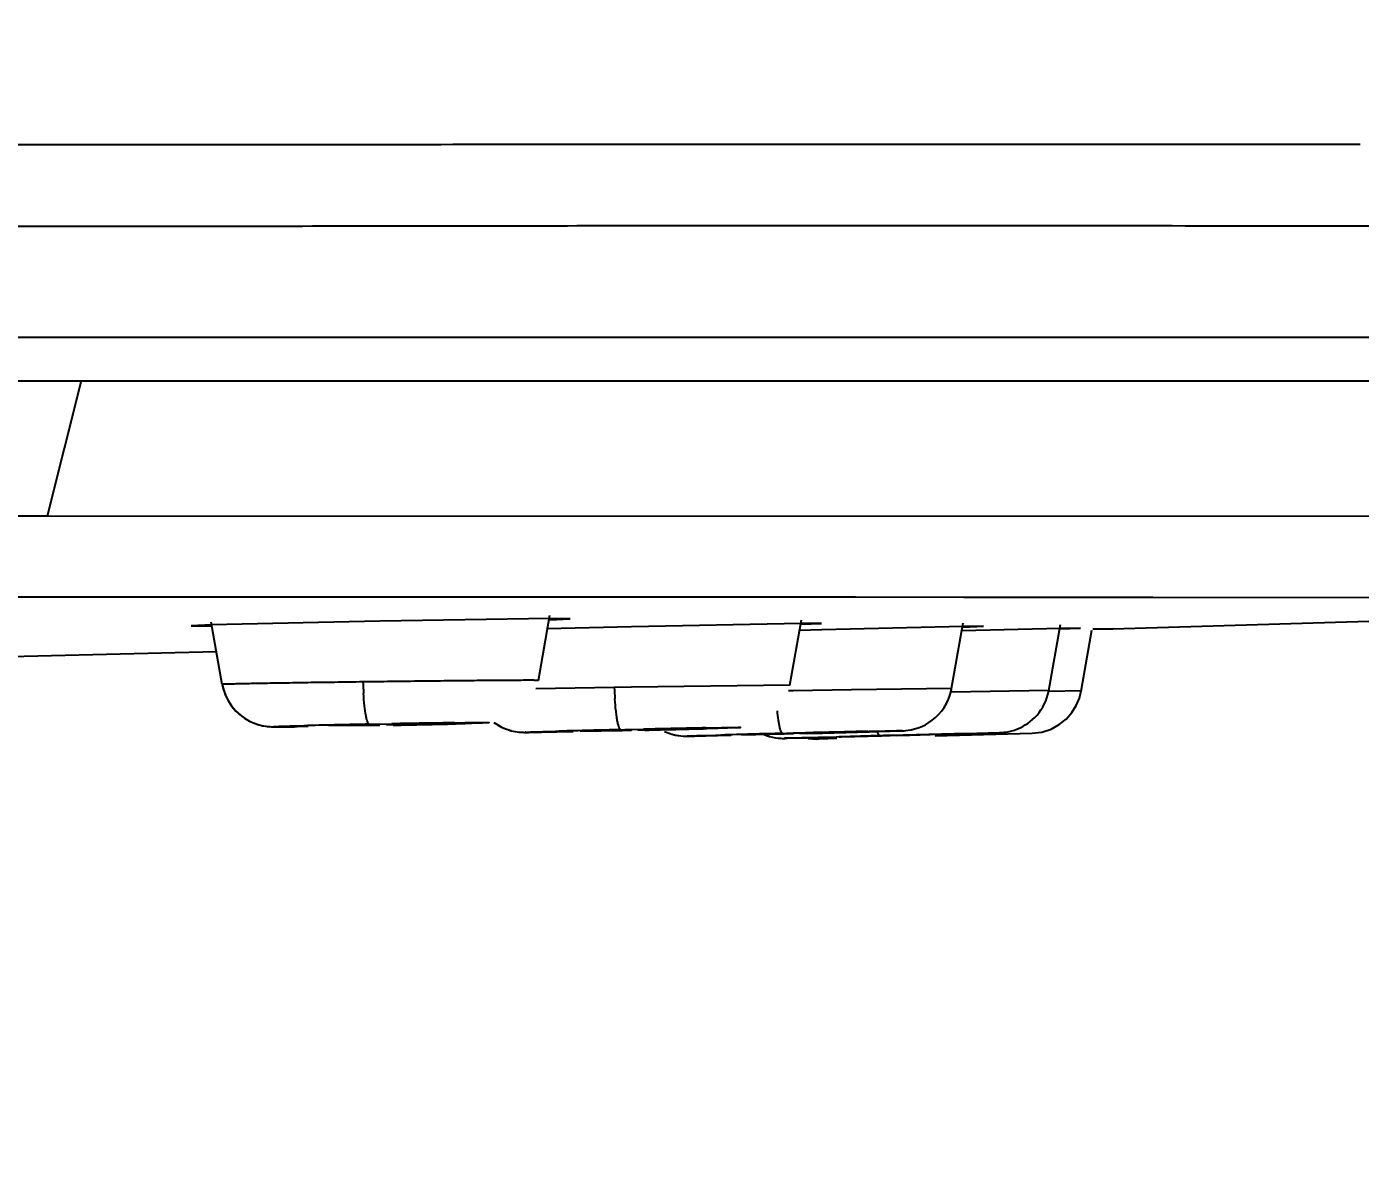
# Model space of a CAD drawing. Header units: millimetres. Extents: x 687 to 1107, y -116 to 478.
# Drawn here: x 959.517 to 962.123, y 374.081 to 376.317 of the extents above; entities that cross this region are included whole.
import ezdxf

# ---------------------------------------------------------------- set-up
doc = ezdxf.new("R2010")
doc.units = ezdxf.units.MM
doc.header["$LTSCALE"] = 0.1
doc.layers.add('DIM', color=3, linetype='Continuous')
doc.styles.get("Standard").update_dxf_attribs({"font": 'arial.ttf'})
doc.dimstyles.new('ISO-25', dxfattribs={"dimtxt": 2.5, "dimasz": 2.5, "dimexe": 1.25, "dimexo": 0.625, "dimtad": 1, "dimlfac": 5, "dimtxsty": 'Standard', "dimcen": 2.5, "dimadec": 0, "dimazin": 0, "dimtfac": 1, "dimtmove": 0, "dimatfit": 3, "dimfxl": 0, "dimarcsym": 0})

# ---------------------------------------------------------------- blocks, each defined once
blk = doc.blocks.new('*D66')
at = {"layer": 'Defpoints', "color": 0}
for p in [(944.6671, 406.9555), (944.6671, 389.8246), (1014.6687, 375.8242)]:
    blk.add_point(p, dxfattribs=at)
at = {"layer": 'DIM', "color": 0, "lineweight": -2}
for p, q in [((944.6671, 390.4496), (944.6671, 408.2055)), ((1014.6687, 376.4492), (1014.6687, 408.2055)), ((1012.1687, 406.9555), (947.1671, 406.9555))]:
    blk.add_line(p, q, dxfattribs=at)
at = {"layer": 'DIM', "color": 0}
for points in [[(947.1671, 407.3722), (947.1671, 406.5389), (944.6671, 406.9555)], [(1012.1687, 407.3722), (1012.1687, 406.5389), (1014.6687, 406.9555)]]:
    blk.add_solid(points, dxfattribs=at)
at = {"layer": 'DIM', "color": 0, "insert": (979.6679, 408.8578), "char_height": 2.5, "attachment_point": 5}
blk.add_mtext('350', dxfattribs=at)
blk = doc.blocks.new('*D59')
at = {"layer": 'Defpoints', "color": 0}
for p in [(924.9281, 376.0821), (964.4062, 376.0834), (964.4062, 366.3875)]:
    blk.add_point(p, dxfattribs=at)
at = {"layer": 'DIM', "color": 0, "lineweight": -2}
for p, q in [((924.9281, 375.4571), (924.9281, 365.1375)), ((964.4062, 375.4584), (964.4062, 365.1375)), ((927.4281, 366.3875), (961.9062, 366.3875))]:
    blk.add_line(p, q, dxfattribs=at)
at = {"layer": 'DIM', "color": 0}
for points in [[(927.4281, 366.8042), (927.4281, 365.9709), (924.9281, 366.3875)], [(961.9062, 366.8042), (961.9062, 365.9709), (964.4062, 366.3875)]]:
    blk.add_solid(points, dxfattribs=at)
at = {"layer": 'DIM', "color": 0, "insert": (944.6671, 368.289), "char_height": 2.5, "attachment_point": 5}
blk.add_mtext('197', dxfattribs=at)

msp = doc.modelspace()

# ---------------------------------------------------------------- linework, layer by layer
for p, q in [((960.9883, 376.0872), (961.0292, 376.0872)), ((961.0292, 376.0872), (961.4728, 376.0874)), ((961.4728, 376.0874), (961.5214, 376.0874)), ((961.5214, 376.0874), (962.1226, 376.0871)), ((963.7727, 375.7093), (958.721, 375.7093)), ((925.3524, 375.6246), (963.9821, 375.6246)), ((959.6229, 375.6246), (959.5567, 375.36)), ((959.5566, 375.36), (954.2395, 375.3591)), ((962.53, 375.3593), (959.5567, 375.3601)), ((959.0587, 375.2021), (959.8394, 375.2021)), ((959.8394, 375.2021), (959.9275, 375.2021)), ((959.9275, 375.2021), (960.1917, 375.202)), ((960.1917, 375.202), (960.2068, 375.202)), ((960.2068, 375.202), (960.4441, 375.202)), ((960.4441, 375.202), (960.6827, 375.202)), ((960.6827, 375.202), (960.6988, 375.202)), ((960.6988, 375.202), (961.0716, 375.2019)), ((961.0716, 375.2019), (961.1364, 375.2019)), ((961.1364, 375.2019), (961.3476, 375.2018)), ((961.3476, 375.2018), (961.5381, 375.2018)), ((961.5381, 375.2018), (961.6414, 375.2017)), ((961.6393, 375.1399), (963.6663, 375.1992)), ((961.6414, 375.2017), (961.7172, 375.2017)), ((961.7172, 375.2017), (963.6644, 375.1992)), ((960.2068, 375.1546), (959.8777, 375.1473)), ((960.539, 375.1595), (960.2068, 375.1546)), ((960.5165, 375.0387), (960.539, 375.1661)), ((960.5381, 375.1574), (960.5784, 375.1592)), ((960.5784, 375.1592), (960.539, 375.1595)), ((961.0078, 375.0293), (961.0304, 375.1573)), ((959.8777, 375.1473), (959.8381, 375.1454)), ((959.8381, 375.1454), (959.8776, 375.145)), ((959.8989, 375.0309), (959.8775, 375.1523)), ((960.6982, 375.1436), (960.5337, 375.1398)), ((961.0303, 375.1501), (960.6982, 375.1436)), ((961.0702, 375.1376), (961.0268, 375.1365)), ((961.0299, 375.1487), (961.0698, 375.1503)), ((961.0698, 375.1503), (961.0303, 375.1501)), ((961.3466, 375.1439), (961.0702, 375.1376)), ((961.3241, 375.0229), (961.3468, 375.1514)), ((961.5365, 375.1402), (961.3443, 375.1354)), ((961.3463, 375.143), (961.3861, 375.1445)), ((961.3861, 375.1445), (961.3466, 375.1439)), ((961.514, 375.0192), (961.5367, 375.148)), ((961.5363, 375.1397), (961.5761, 375.141)), ((961.5761, 375.141), (961.5365, 375.1402)), ((961.5773, 375.018), (961.5983, 375.1371)), ((961.5997, 375.1388), (961.6393, 375.1399)), ((961.6394, 375.1399), (961.5997, 375.1388)), ((958.9324, 375.0724), (959.8875, 375.0954)), ((960.207, 375.0362), (960.1737, 375.0358)), ((960.6648, 375.025), (960.5118, 375.0225)), ((960.6982, 375.0255), (960.6648, 375.025)), ((961.0079, 375.0293), (960.6982, 375.0255)), ((961.0144, 375.0184), (961.0051, 375.0182)), ((961.1284, 375.0202), (961.0144, 375.0184)), ((961.3241, 375.023), (961.1284, 375.0202)), ((961.514, 375.0193), (961.3226, 375.0161)), ((961.5773, 375.0181), (961.514, 375.0169)), ((961.5737, 375.0039), (961.5773, 375.0181)), ((960.0096, 374.948), (960.0178, 374.948)), ((960.0178, 374.948), (960.0279, 374.9481)), ((960.0279, 374.9481), (960.0401, 374.9482)), ((960.107, 374.9503), (960.1885, 374.9512)), ((960.1088, 374.9505), (960.107, 374.9503)), ((960.1693, 374.9521), (960.1088, 374.9505)), ((960.1946, 374.9526), (960.1693, 374.9521)), ((960.1862, 374.9532), (960.2305, 374.954)), ((960.1885, 374.9512), (960.207, 374.9515)), ((960.207, 374.9528), (960.1946, 374.9526)), ((960.233, 374.9533), (960.207, 374.9528)), ((960.2195, 374.9518), (960.2448, 374.9523)), ((960.307, 374.954), (960.233, 374.9533)), ((960.2448, 374.9523), (960.2977, 374.9536)), ((960.2977, 374.9536), (960.3053, 374.9539)), ((960.3053, 374.9539), (960.307, 374.954)), ((960.3358, 374.9535), (960.3562, 374.954)), ((960.3562, 374.954), (960.3738, 374.9544)), ((960.846, 374.9446), (960.8675, 374.9452)), ((960.497, 374.9372), (960.506, 374.9373)), ((960.506, 374.9373), (960.5224, 374.9375)), ((960.5224, 374.9375), (960.552, 374.938)), ((960.552, 374.938), (960.5848, 374.9386)), ((960.5982, 374.9397), (960.6804, 374.9411)), ((960.5999, 374.9398), (960.5982, 374.9397)), ((960.6602, 374.9415), (960.5999, 374.9398)), ((960.6854, 374.9421), (960.6602, 374.9415)), ((960.6776, 374.9424), (960.722, 374.9434)), ((960.6804, 374.9411), (960.6982, 374.9415)), ((960.6982, 374.9424), (960.6854, 374.9421)), ((960.7241, 374.943), (960.6982, 374.9424)), ((960.711, 374.9418), (960.7362, 374.9424)), ((960.7982, 374.9442), (960.7241, 374.943)), ((960.7362, 374.9424), (960.7889, 374.9438)), ((960.7889, 374.9438), (960.7965, 374.9441)), ((960.7905, 374.9431), (960.8107, 374.9436)), ((960.7965, 374.9441), (960.7982, 374.9442)), ((960.8107, 374.9436), (960.846, 374.9446)), ((960.8122, 374.9298), (960.8214, 374.93)), ((960.8214, 374.93), (960.8666, 374.9309)), ((960.8448, 374.9312), (960.8733, 374.932)), ((960.8666, 374.9309), (960.8925, 374.9315)), ((960.9144, 374.9326), (960.9971, 374.9343)), ((960.9161, 374.9327), (960.9144, 374.9326)), ((960.9762, 374.9344), (960.9161, 374.9327)), ((961.0014, 374.935), (960.9762, 374.9344)), ((960.994, 374.9352), (961.0383, 374.9363)), ((960.9971, 374.9343), (961.0144, 374.9347)), ((961.0652, 374.9271), (960.9976, 374.9256)), ((960.9979, 374.9255), (961.0024, 374.9256)), ((961.0144, 374.9354), (961.0014, 374.935)), ((961.0024, 374.9256), (961.0383, 374.9264)), ((961.0402, 374.936), (961.0144, 374.9354)), ((961.0211, 374.926), (961.0849, 374.9276)), ((961.0274, 374.9351), (961.0526, 374.9357)), ((961.1144, 374.9375), (961.0402, 374.936)), ((961.0437, 374.9252), (961.0609, 374.9241)), ((961.0526, 374.9357), (961.1051, 374.9372)), ((961.0654, 374.9242), (961.061, 374.9241)), ((961.0633, 374.9275), (961.0986, 374.9285)), ((961.0997, 374.9252), (961.065, 374.9242)), ((961.0986, 374.9285), (961.1386, 374.9296)), ((961.1059, 374.9285), (961.1042, 374.9284)), ((961.1042, 374.9284), (961.1091, 374.9285)), ((961.1048, 374.9367), (961.132, 374.9374)), ((961.1051, 374.9372), (961.1127, 374.9374)), ((961.1659, 374.9302), (961.1059, 374.9285)), ((961.1091, 374.9285), (961.1873, 374.9304)), ((961.1127, 374.9374), (961.1144, 374.9375)), ((961.132, 374.9374), (961.1768, 374.9387)), ((961.1386, 374.9296), (961.184, 374.9308)), ((961.1911, 374.9308), (961.1659, 374.9302)), ((961.1768, 374.9387), (961.2033, 374.9395)), ((961.184, 374.9308), (961.2283, 374.932)), ((961.1873, 374.9304), (961.2042, 374.9309)), ((961.2042, 374.9312), (961.1911, 374.9308)), ((961.2033, 374.9395), (961.2176, 374.9399)), ((961.2301, 374.9319), (961.2042, 374.9312)), ((961.2173, 374.9312), (961.2425, 374.9319)), ((961.2176, 374.9399), (961.2246, 374.9402)), ((961.2246, 374.9402), (961.2281, 374.9403)), ((961.2283, 374.932), (961.3503, 374.9351)), ((961.3042, 374.9337), (961.2301, 374.9319)), ((961.3528, 374.9347), (961.2317, 374.9314)), ((961.2425, 374.9319), (961.3025, 374.9336)), ((961.2916, 374.9304), (961.4814, 374.9355)), ((961.3019, 374.9333), (961.3708, 374.9352)), ((961.3025, 374.9336), (961.3042, 374.9337)), ((961.3503, 374.9351), (961.4181, 374.9367)), ((961.3708, 374.9352), (961.3918, 374.9358)), ((961.3918, 374.9358), (961.4125, 374.9365)), ((961.4125, 374.9365), (961.4177, 374.9366)), ((961.4177, 374.9366), (961.4196, 374.9367))]:
    msp.add_line(p, q)
for points in [[(959.8989, 375.0309), (959.9006, 375.0233), (959.9047, 375.0108), (959.9103, 374.9992)], [(959.899, 375.0309), (959.9008, 375.0226), (959.9051, 375.01), (959.9108, 374.9984), (959.9177, 374.988), (959.9254, 374.9789), (959.9337, 374.9712), (959.9426, 374.9647), (959.9518, 374.9593), (959.9612, 374.955), (959.9704, 374.952), (959.9792, 374.9499), (959.9867, 374.9488), (959.9917, 374.9484), (959.9954, 374.9482), (959.9981, 374.9481), (960.0005, 374.9481), (960.0032, 374.948), (960.0096, 374.948)], [(959.9103, 374.9992), (959.917, 374.9888), (959.9245, 374.9798), (959.9327, 374.972), (959.9414, 374.9654), (959.9504, 374.96), (959.9598, 374.9556), (959.9689, 374.9524), (959.9777, 374.9502), (959.9853, 374.949), (959.9907, 374.9484), (959.9925, 374.9483)], [(961.2281, 374.9403), (961.2295, 374.9404), (961.2314, 374.9405), (961.2347, 374.9407), (961.2391, 374.9413), (961.245, 374.9423), (961.2518, 374.9438), (961.2587, 374.946), (961.2657, 374.9487), (961.2727, 374.9522), (961.2797, 374.9562), (961.2863, 374.9609), (961.2927, 374.9662), (961.2987, 374.9721), (961.3043, 374.9787), (961.3094, 374.9859), (961.314, 374.9937), (961.318, 375.0021), (961.3212, 375.0111), (961.3236, 375.0207), (961.3241, 375.023)], [(961.4196, 374.9367), (961.421, 374.9368), (961.4235, 374.937), (961.4269, 374.9373), (961.4313, 374.9379), (961.4364, 374.9389), (961.4418, 374.9402), (961.4472, 374.9418), (961.4526, 374.9438), (961.4578, 374.9461), (961.463, 374.9487), (961.468, 374.9516), (961.4729, 374.9548), (961.4777, 374.9584), (961.4823, 374.9623), (961.4867, 374.9665), (961.4909, 374.971), (961.4949, 374.9759), (961.4986, 374.981), (961.502, 374.9865), (961.5051, 374.9922), (961.5078, 374.9982), (961.5102, 375.0045), (961.5121, 375.011), (961.5137, 375.0179), (961.514, 375.0193)], [(961.4815, 374.9355), (961.5005, 374.9378), (961.5184, 374.9436), (961.5343, 374.9523), (961.5479, 374.9631), (961.559, 374.9758), (961.5676, 374.9895), (961.5737, 375.0039)], [(960.3004, 374.9527), (960.3128, 374.9529), (960.3358, 374.9535)], [(960.4295, 374.9568), (960.4375, 374.9514), (960.4461, 374.9468), (960.4548, 374.9432), (960.4634, 374.9405), (960.4715, 374.9388), (960.4784, 374.9378), (960.4838, 374.9374), (960.4869, 374.9373), (960.4889, 374.9372), (960.4908, 374.9372), (960.4926, 374.9372), (960.497, 374.9372)], [(960.4295, 374.9567), (960.4372, 374.9516), (960.4458, 374.947), (960.4545, 374.9433), (960.4632, 374.9406), (960.4634, 374.9405)], [(960.763, 374.9391), (960.7703, 374.9361), (960.7776, 374.9337), (960.7845, 374.932), (960.7913, 374.9308)], [(960.7681, 374.9369), (960.7753, 374.9344), (960.7823, 374.9325), (960.7891, 374.9311), (960.7951, 374.9303)], [(960.7951, 374.9303), (960.7996, 374.93), (960.803, 374.9298), (960.805, 374.9298), (960.8063, 374.9298), (960.8076, 374.9298), (960.809, 374.9298), (960.8122, 374.9298)], [(960.9551, 374.9338), (960.9558, 374.9335), (960.962, 374.9311), (960.9681, 374.9292), (960.9741, 374.9277), (960.9798, 374.9267), (960.9853, 374.926), (960.99, 374.9256), (960.993, 374.9255), (960.9951, 374.9255), (960.9963, 374.9255), (960.9979, 374.9255)]]:
    msp.add_lwpolyline(points)
for centre, radius, start, end in [((960.9805, 375.0667), 0.8073, 182.1982, 183.7791), ((961.464, 375.0586), 0.7999, 182.4049, 184.0037), ((960.5892, 353.5475), 21.4094, 91.07871, 91.40221), ((960.713, 348.0795), 26.8788, 90.76867, 91.02854), ((959.8312, 396.2998), 21.3523, 271.07831, 271.40361), ((961.5916, 335.1861), 39.7668, 91.07733, 91.25307), ((961.3868, 343.3765), 31.5739, 91.28695, 91.5062), ((960.0178, 406.4227), 31.489, 271.28668, 271.50716), ((962.1352, 329.3792), 45.5703, 91.43494, 91.5868), ((962.4554, 317.4284), 57.5253, 91.289998, 91.411533), ((959.9036, 420.3684), 45.4475, 271.43475, 271.58746)]:
    msp.add_arc(centre, radius, start, end)
for points, knots in [([(944.6671, 376.0869), (945.4076, 376.0872), (946.8858, 376.0874), (949.0967, 376.0868), (951.2904, 376.0872), (953.1023, 376.087), (954.5314, 376.0872), (955.5791, 376.0876), (956.6018, 376.0883), (957.4349, 376.0888), (958.082, 376.0884), (958.6947, 376.0876), (959.4188, 376.0865), (960.2301, 376.0866), (960.745, 376.0871), (960.9883, 376.0872)], [0, 0, 0, 0, 0.136111, 0.271708, 0.406381, 0.539336, 0.604747, 0.669067, 0.731911, 0.792739, 0.82219, 0.850865, 0.905361, 0.95527, 1, 1, 1, 1]), ([(958.8296, 375.9279), (959.0534, 375.9276), (959.3845, 375.9269), (959.8192, 375.9268), (960.1293, 375.9272), (960.427, 375.9276), (960.7956, 375.928), (961.2199, 375.9281), (961.6849, 375.9278), (962.091, 375.9276), (962.4382, 375.9277), (962.7297, 375.9277), (962.9717, 375.9278), (963.1721, 375.9281), (963.3379, 375.928), (963.4752, 375.9273), (963.5745, 375.9258), (963.6441, 375.9239), (963.6909, 375.9228), (963.735, 375.9226), (963.7899, 375.9235), (963.8301, 375.9251), (963.8564, 375.9262)], [0, 0, 0, 0, 0.133607, 0.19758, 0.259399, 0.318713, 0.375203, 0.479409, 0.571916, 0.652723, 0.721724, 0.779117, 0.826691, 0.866143, 0.898715, 0.925633, 0.948075, 0.957981, 0.967221, 0.97596, 0.984311, 1, 1, 1, 1]), ([(960.1737, 375.0358), (960.1553, 375.0355), (960.1194, 375.035), (960.0754, 375.0344), (960.0422, 375.0339), (960.0192, 375.0335), (959.9978, 375.0332), (959.9782, 375.0329), (959.9605, 375.0325), (959.9449, 375.0322), (959.9315, 375.032), (959.9217, 375.0317), (959.915, 375.0316), (959.9109, 375.0315), (959.9074, 375.0314), (959.9045, 375.0313), (959.9025, 375.0312), (959.9012, 375.0311), (959.9004, 375.0311), (959.8998, 375.031), (959.8994, 375.031), (959.8992, 375.031), (959.899, 375.0309), (959.899, 375.0309)], [0, 0, 0, 0, 0.201702, 0.391591, 0.480384, 0.564206, 0.642334, 0.714046, 0.778623, 0.835528, 0.884462, 0.925141, 0.942296, 0.957281, 0.970063, 0.980614, 0.988908, 0.992201, 0.994919, 0.99706, 0.99862, 0.999599, 1, 1, 1, 1]), ([(960.5165, 375.0387), (960.5165, 375.0388), (960.5164, 375.0388), (960.5161, 375.0388), (960.5156, 375.0388), (960.5149, 375.0388), (960.5141, 375.0389), (960.5126, 375.0389), (960.5102, 375.0389), (960.5069, 375.0389), (960.5028, 375.039), (960.4981, 375.039), (960.4926, 375.039), (960.4864, 375.0389), (960.4769, 375.0389), (960.4633, 375.0388), (960.4453, 375.0387), (960.4249, 375.0385), (960.4025, 375.0384), (960.3782, 375.0381), (960.3523, 375.0379), (960.3151, 375.0375), (960.2665, 375.0369), (960.2271, 375.0364), (960.207, 375.0362)], [0, 0, 0, 0, 0.000355, 0.001303, 0.002856, 0.005012, 0.007769, 0.011122, 0.019607, 0.030438, 0.043588, 0.059027, 0.076728, 0.096662, 0.118789, 0.169353, 0.227856, 0.293728, 0.366388, 0.445144, 0.529239, 0.617916, 0.80562, 1, 1, 1, 1]), ([(960.1862, 374.9531), (960.1856, 374.9532), (960.1847, 374.954), (960.1838, 374.9554), (960.1826, 374.9581), (960.1812, 374.9627), (960.179, 374.9733), (960.1767, 374.9904), (960.1754, 375.0053), (960.1749, 375.0135)], [0, 0, 0, 0, 0.029022, 0.052203, 0.082594, 0.167192, 0.283746, 0.602657, 1, 1, 1, 1]), ([(960.6776, 374.9424), (960.677, 374.9424), (960.6761, 374.9432), (960.6752, 374.9446), (960.674, 374.9473), (960.6726, 374.9519), (960.671, 374.9589), (960.6695, 374.9679), (960.6676, 374.9827), (960.6666, 374.9945), (960.666, 375.0027)], [0, 0, 0, 0, 0.029003, 0.052099, 0.082397, 0.166837, 0.283307, 0.429672, 0.602362, 1, 1, 1, 1]), ([(960.994, 374.9352), (960.9935, 374.9352), (960.9927, 374.9357), (960.992, 374.9367), (960.9909, 374.9385), (960.9897, 374.9418), (960.9884, 374.9468), (960.987, 374.9532), (960.9852, 374.9642), (960.9842, 374.9732), (960.9835, 374.9795)], [0, 0, 0, 0, 0.031451, 0.054648, 0.084314, 0.165462, 0.277621, 0.419741, 0.589966, 1, 1, 1, 1]), ([(960.0666, 374.9485), (960.0571, 374.9484), (960.0438, 374.9483), (960.0273, 374.9481), (960.0177, 374.9481), (960.0109, 374.9481), (960.0065, 374.9481), (960.004, 374.9481), (960.0021, 374.9481), (960.0005, 374.9482), (959.9999, 374.9482), (959.9991, 374.9483), (959.9998, 374.9484), (960.0004, 374.9485), (960.0018, 374.9486), (960.0037, 374.9487), (960.0061, 374.9488), (960.0104, 374.949), (960.017, 374.9492), (960.0265, 374.9495), (960.0428, 374.95), (960.056, 374.9503), (960.0653, 374.9505)], [0, 0, 0, 0, 0.212465, 0.299043, 0.371367, 0.4287, 0.451516, 0.470307, 0.484997, 0.495571, 0.502036, 0.504425, 0.506283, 0.512195, 0.522203, 0.536307, 0.554493, 0.576688, 0.632769, 0.703878, 0.78934, 1, 1, 1, 1]), ([(960.3524, 374.9559), (960.3619, 374.956), (960.3752, 374.9562), (960.3917, 374.9563), (960.4014, 374.9564), (960.409, 374.9564), (960.4141, 374.9564), (960.4171, 374.9563), (960.4184, 374.9563), (960.4192, 374.9562), (960.4196, 374.9562), (960.4197, 374.9562), (960.4199, 374.9562), (960.4198, 374.9561), (960.4196, 374.9561), (960.4193, 374.956), (960.4186, 374.956), (960.4174, 374.9559), (960.4156, 374.9558), (960.4132, 374.9557), (960.4089, 374.9555), (960.4023, 374.9553), (960.3929, 374.955), (960.3766, 374.9545), (960.3635, 374.9541), (960.3542, 374.9539)], [0, 0, 0, 0, 0.21288, 0.299706, 0.372298, 0.429913, 0.471807, 0.486641, 0.497358, 0.501176, 0.503967, 0.505738, 0.506507, 0.506911, 0.50827, 0.510645, 0.514042, 0.523909, 0.537875, 0.555923, 0.577981, 0.633792, 0.704634, 0.789834, 1, 1, 1, 1]), ([(960.8439, 374.9459), (960.8534, 374.9461), (960.8667, 374.9463), (960.8833, 374.9465), (960.8929, 374.9467), (960.9006, 374.9468), (960.9057, 374.9468), (960.9087, 374.9468), (960.9102, 374.9468), (960.9109, 374.9468), (960.9117, 374.9467), (960.9111, 374.9466), (960.9105, 374.9466), (960.9091, 374.9465), (960.9063, 374.9464), (960.9014, 374.9462), (960.8941, 374.9459), (960.8847, 374.9457), (960.8684, 374.9452), (960.8553, 374.9448), (960.846, 374.9446)], [0, 0, 0, 0, 0.213199, 0.300195, 0.372962, 0.430756, 0.472828, 0.48775, 0.498553, 0.505242, 0.507831, 0.50942, 0.515089, 0.52486, 0.538734, 0.578666, 0.634314, 0.705005, 0.790067, 1, 1, 1, 1]), ([(960.5584, 374.9381), (960.5489, 374.938), (960.5356, 374.9377), (960.5191, 374.9375), (960.5095, 374.9373), (960.5018, 374.9373), (960.4967, 374.9372), (960.4938, 374.9372), (960.4922, 374.9372), (960.4916, 374.9373), (960.4908, 374.9373), (960.4915, 374.9374), (960.4921, 374.9374), (960.4935, 374.9375), (960.4963, 374.9376), (960.5012, 374.9378), (960.5086, 374.9381), (960.5181, 374.9384), (960.5343, 374.9389), (960.5475, 374.9392), (960.5568, 374.9395)], [0, 0, 0, 0, 0.212769, 0.299512, 0.372005, 0.429512, 0.471293, 0.486069, 0.496726, 0.50327, 0.505717, 0.507445, 0.513257, 0.523169, 0.537182, 0.577388, 0.633305, 0.70426, 0.789581, 1, 1, 1, 1]), ([(960.8751, 374.9311), (960.8667, 374.9309), (960.8547, 374.9307), (960.8398, 374.9304), (960.8306, 374.9302), (960.8229, 374.93), (960.8174, 374.9299), (960.8139, 374.9299), (960.8118, 374.9299), (960.8101, 374.9299), (960.809, 374.9299), (960.8083, 374.9299), (960.808, 374.9299), (960.8077, 374.9299), (960.8076, 374.9299), (960.8075, 374.9299), (960.8076, 374.9299), (960.8077, 374.9299), (960.808, 374.93), (960.8084, 374.93), (960.8089, 374.93), (960.8095, 374.93), (960.8105, 374.9301), (960.8119, 374.9301), (960.815, 374.9303), (960.8198, 374.9304), (960.8268, 374.9306), (960.8353, 374.9309), (960.8415, 374.9311), (960.8448, 374.9312)], [0, 0, 0, 0, 0.239924, 0.341175, 0.428908, 0.502495, 0.561311, 0.584985, 0.604731, 0.620494, 0.632268, 0.63666, 0.640056, 0.642457, 0.643865, 0.644293, 0.644899, 0.64649, 0.649073, 0.65265, 0.657221, 0.662786, 0.669343, 0.685438, 0.705488, 0.757189, 0.823886, 0.905013, 1, 1, 1, 1]), ([(961.1603, 374.9392), (961.1698, 374.9394), (961.1863, 374.9397), (961.2057, 374.9401), (961.2169, 374.9403), (961.223, 374.9404), (961.2255, 374.9404), (961.2287, 374.9404), (961.226, 374.9402), (961.2236, 374.9402), (961.2179, 374.9399), (961.207, 374.9396), (961.1881, 374.939), (961.172, 374.9385), (961.1627, 374.9383)], [0, 0, 0, 0, 0.213409, 0.373408, 0.431324, 0.473521, 0.499369, 0.508755, 0.515851, 0.539365, 0.579173, 0.634704, 0.790244, 1, 1, 1, 1]), ([(961.184, 374.9308), (961.1836, 374.9308), (961.1827, 374.9313), (961.1816, 374.9328), (961.1805, 374.9352), (961.1798, 374.9371), (961.1795, 374.9382)], [0, 0, 0, 0, 0.127796, 0.321682, 0.608229, 1, 1, 1, 1])]:
    msp.add_open_spline(points, degree=3, knots=knots)

# ---------------------------------------------------------------- dimensions: what is measured, and where the dimension line sits
at = {"layer": 'DIM'}
dim = msp.add_linear_dim(base=(944.6671, 406.9555), p1=(1014.6687, 375.8242), p2=(944.6671, 389.8246), text='350', dimstyle='ISO-25', dxfattribs=at)
dim.commit()
dim.dimension.update_dxf_attribs({"geometry": '*D66', "text_midpoint": (979.6679, 408.8578)})
dim = msp.add_linear_dim(base=(964.4062, 366.3875), p1=(924.9281, 376.0821), p2=(964.4062, 376.0834), text='197', dimstyle='ISO-25', dxfattribs=at)
dim.commit()
dim.dimension.update_dxf_attribs({"geometry": '*D59', "text_midpoint": (944.6671, 366.3875), "dimtype": 160})

doc.saveas('drawing.dxf')
